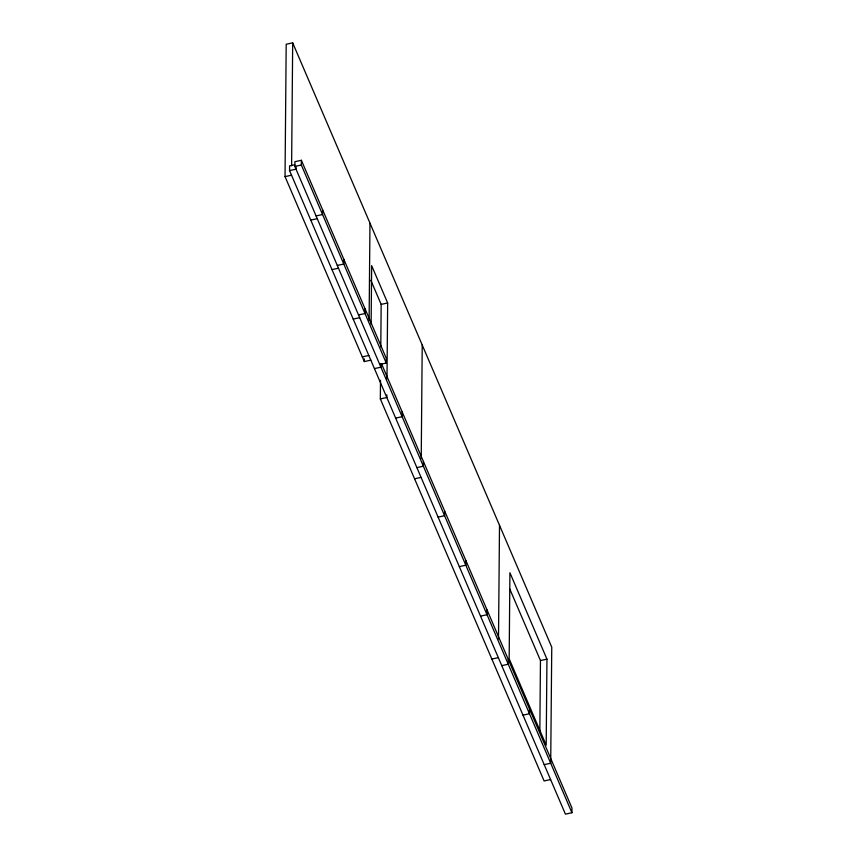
<?xml version="1.0" encoding="UTF-8"?>
<svg xmlns="http://www.w3.org/2000/svg" width="857" height="857" viewBox="0 0 857 857"><rect width="100%" height="100%" fill="white"/><g stroke="black" fill="none" stroke-linecap="round" stroke-linejoin="round"><path stroke-width="1.29" d="M370.813 360.154L364.321 361.568L285.038 176.628L286.195 44.264L292.687 42.85L551.758 647.185L550.697 763.233L544.206 764.648M381.483 363.679L571.962 808.012L571.919 812.736L565.427 814.15L289.548 170.586L289.58 165.862L294.776 164.726M291.605 165.851L292.687 42.85M571.919 812.736L294.851 166.429L294.894 161.694L301.385 160.291L386.282 358.312L386.239 363.036L379.747 364.45M296.051 166.815L296.04 169.172L289.548 170.586M386.239 363.036L301.343 165.015L301.385 160.291M322.607 209.794L322.575 214.518L316.083 215.932M343.828 259.296L343.796 264.031L337.304 265.434M364.321 361.568L364.343 358.901M365.05 308.799L365.018 313.533L358.526 314.937M369.11 320.722L369.967 223.12M371.124 324.203L371.638 265.616L387.653 302.971L386.989 378.88M550.601 779.549L544.109 780.963L380.337 398.933L380.497 380.283M380.787 346.999L381.161 304.385L370.824 280.282M380.958 363.647L380.926 367.192L374.434 368.606M386.85 394.852L386.828 397.519L380.337 398.933M402.19 411.971L402.147 416.706L395.655 418.109M421.226 458.666L422.222 345.017M423.412 461.473L423.369 466.208L416.877 467.611M444.633 510.986L444.59 515.71L438.098 517.125M465.854 560.489L465.812 565.213L459.32 566.627M487.076 609.991L487.033 614.715L480.541 616.129M498.506 638.936L499.502 525.287M508.297 659.494L508.255 664.229L501.763 665.632M529.519 709.007L529.476 713.731L522.984 715.145M539.835 732.017L540.456 660.543L509.679 588.748M546.948 659.129L546.198 745.172L509.165 658.765L509.915 572.733L546.948 659.129L540.456 660.543M294.851 166.429L301.343 165.015M285.038 176.628L291.53 175.214M310.77 220.088L317.261 218.685M331.991 269.601L338.483 268.187M381.161 304.385L387.653 302.971M353.213 319.104L359.704 317.69M362.318 356.898L368.81 355.484M414.574 478.795L421.066 477.381M491.854 659.065L498.346 657.651"/></g></svg>
